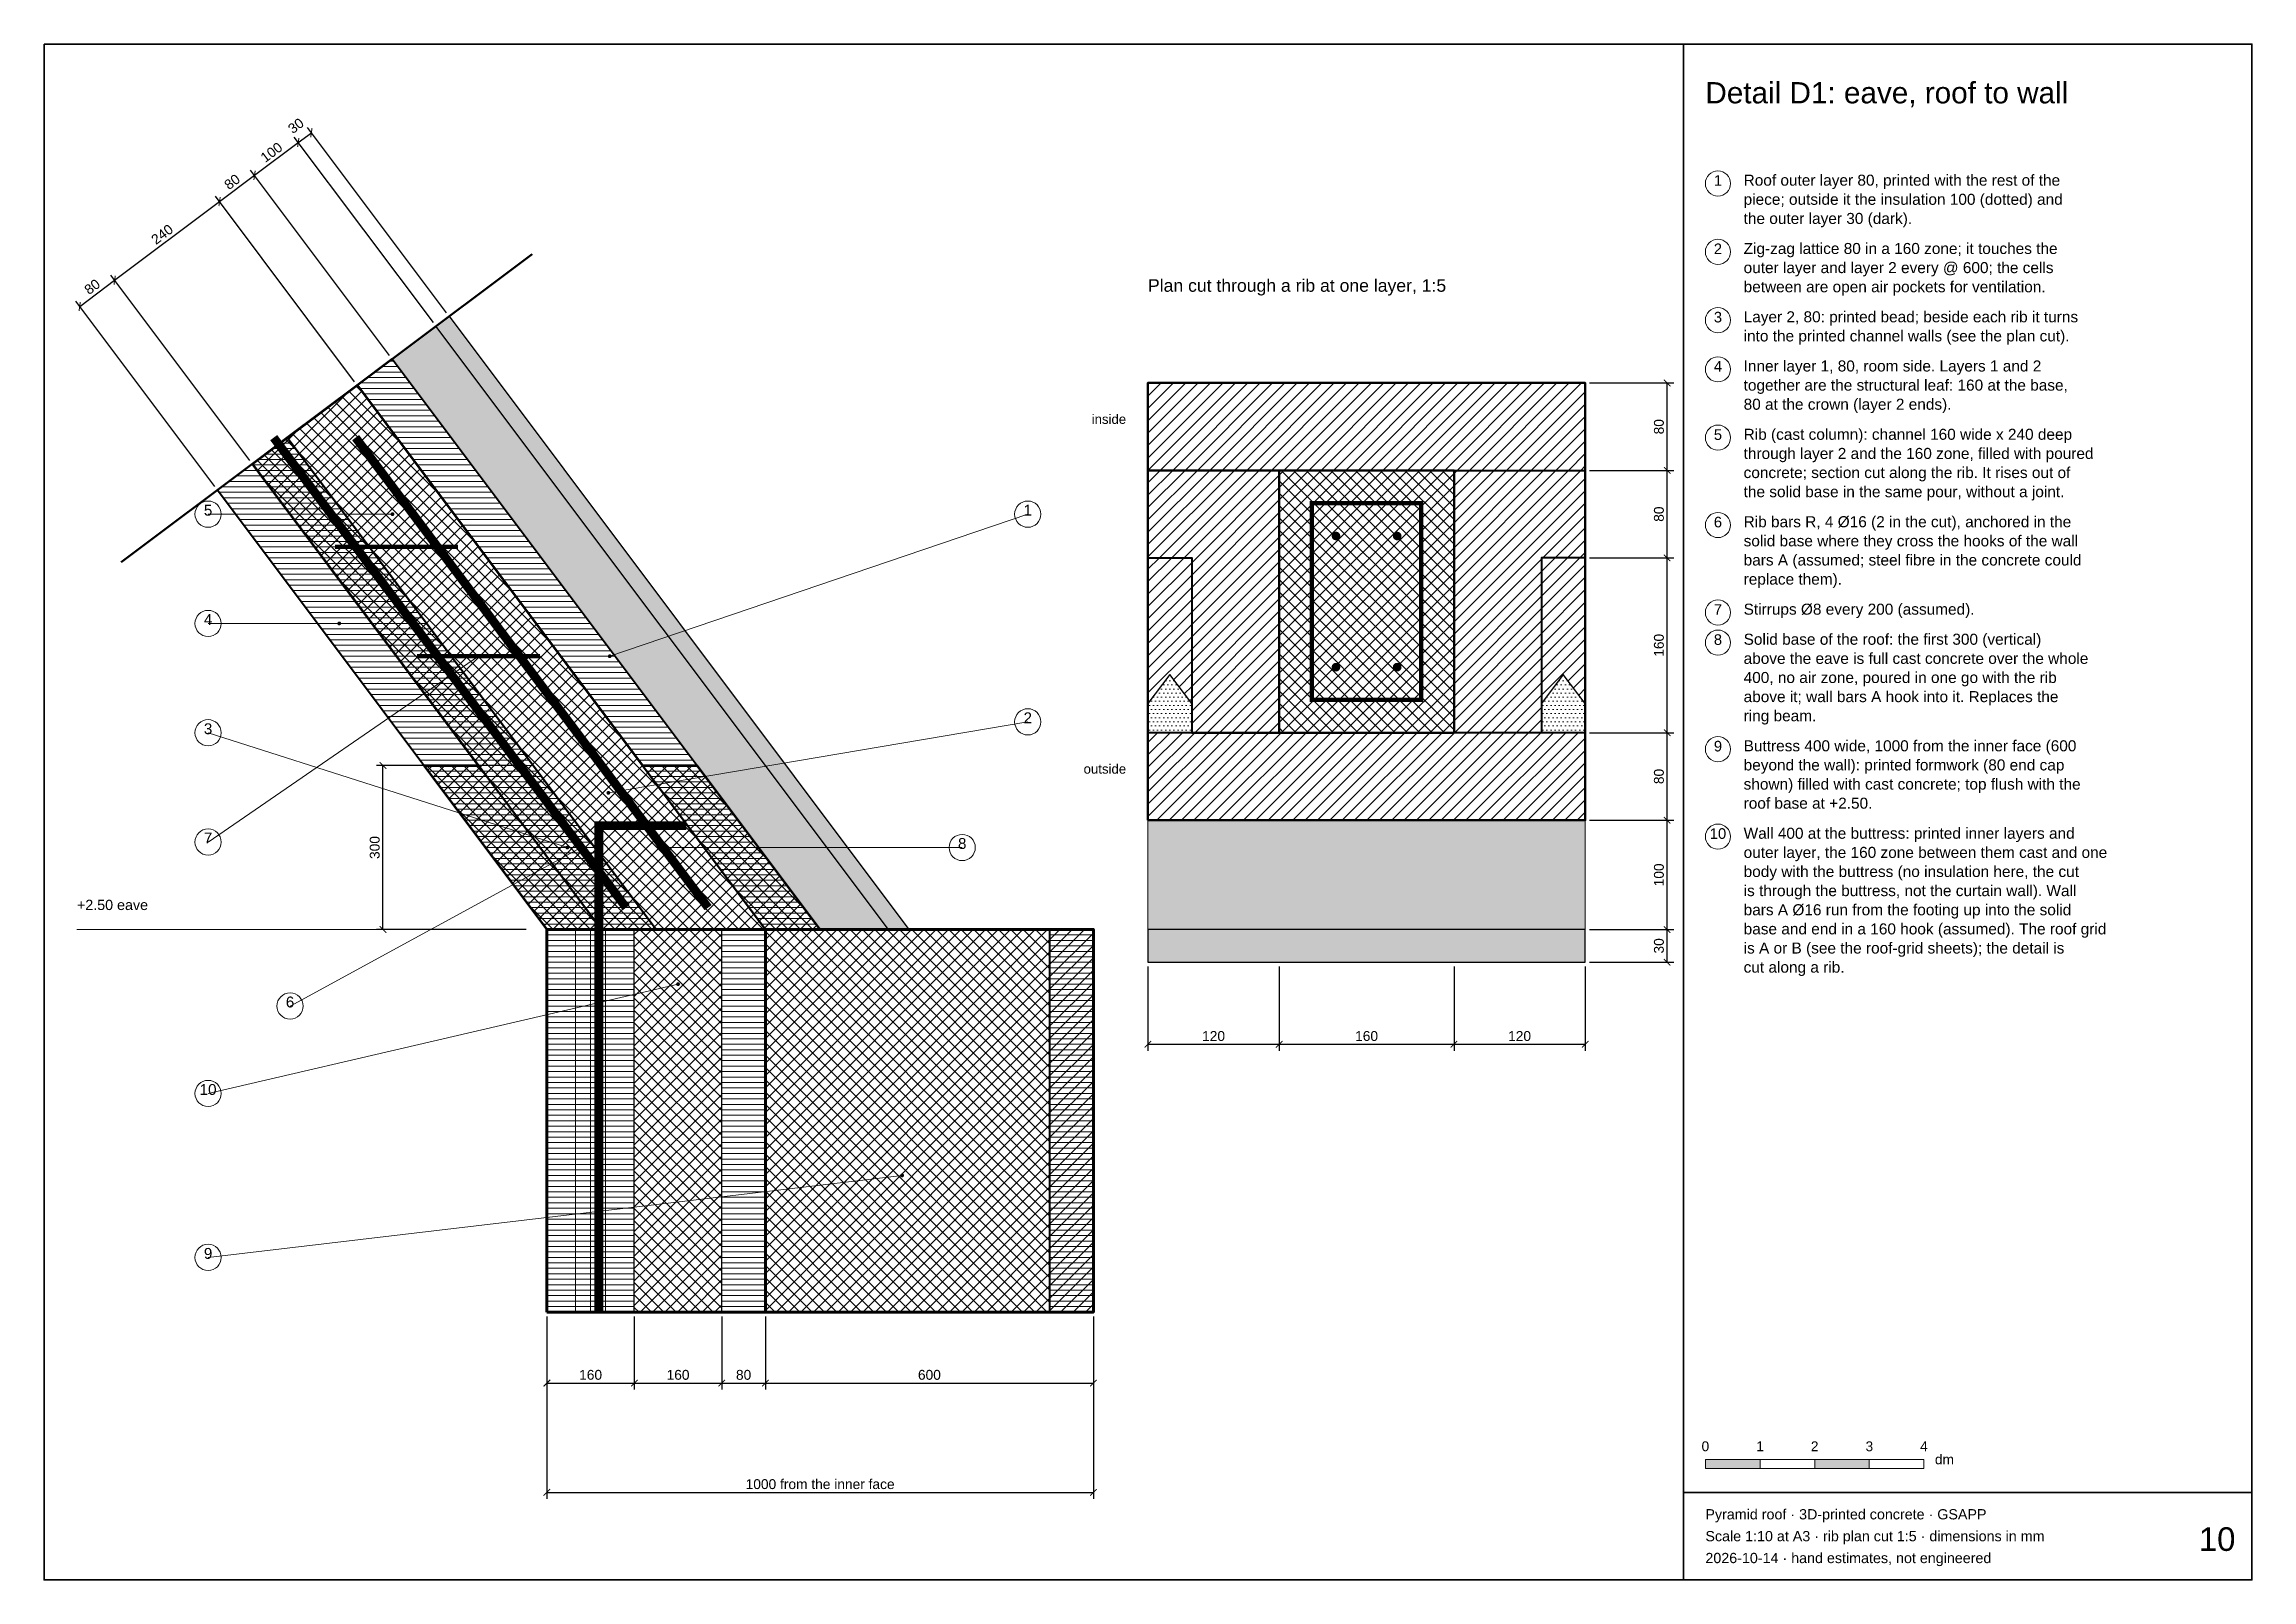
# Paper-space layout 'A3 sheet' of a CAD drawing. Header units: millimetres. Extents: x 8 to 412, y 8 to 289.
# The model-space entities are those that its viewports show. They can reach past a viewport. Long polylines and large blocks are cut down to what shows.
import ezdxf
from ezdxf.enums import TextEntityAlignment as Align

# ---------------------------------------------------------------- set-up
doc = ezdxf.new("R2010")
doc.units = ezdxf.units.MM
doc.linetypes.add('DASHDOT', pattern=[3.556, 2.54, -0.508, 0, -0.508])
doc.linetypes.add('DASHED', pattern=[1.524, 1.27, -0.254])
for name, color, linetype, lineweight in [('ANNOTATION', 4, 'CONTINUOUS', 18), ('CLADDING', 7, 'Continuous', 9), ('DIMS', 3, 'CONTINUOUS', 18), ('HATCH-CAST', 7, 'CONTINUOUS', 9), ('HATCH-INSULATION', 7, 'Continuous', 9), ('HATCH-PRINTED', 7, 'CONTINUOUS', 9), ('HIDDEN-AXIS', 8, 'DASHED', 18), ('LINES', 7, 'CONTINUOUS', 25), ('OUTLINE-CUT', 7, 'CONTINUOUS', 50), ('OUTLINE-FINE', 7, 'CONTINUOUS', 25), ('PRINT-LAYERS', 7, 'CONTINUOUS', 9), ('PRINTED-BEAD', 7, 'CONTINUOUS', 25), ('REBAR', 1, 'CONTINUOUS', 0), ('REBAR-POCKET', 8, 'DASHED', 13), ('TEXT', 7, 'CONTINUOUS', 18), ('TITLEBLOCK', 7, 'CONTINUOUS', 18)]:
    doc.layers.add(name, color=color, linetype=linetype, lineweight=lineweight)
doc.styles.get("Standard").update_dxf_attribs({"font": 'arial.ttf'})
doc.dimstyles.new('PYR-1-10', dxfattribs={"dimscale": 10, "dimtxt": 1.8, "dimasz": 1.2, "dimexe": 1.2, "dimexo": 0.8, "dimgap": 0.6, "dimtad": 1, "dimdec": 0, "dimtxsty": 'Standard', "dimblk": 'ARCHTICK', "dimcen": 2.5, "dimclrd": 3, "dimclre": 3, "dimclrt": 7, "dimazin": 3, "dimtfac": 1, "dimtmove": 0, "dimatfit": 3})

# ---------------------------------------------------------------- blocks, each defined once
blk = doc.blocks.new('_ARCHTICK')
at = {"color": 0, "linetype": 'BYBLOCK', "const_width": 0.15}
blk.add_lwpolyline([(-0.5, -0.5), (0.5, 0.5)], dxfattribs=at)

msp = doc.modelspace()

# ---------------------------------------------------------------- hatches: boundary and pattern name
at = {"layer": 'ANNOTATION', "ltscale": 10}
h = msp.add_hatch(color=7, dxfattribs=at)
h.dxf.hatch_style = 1
edge = h.paths.add_edge_path()
edge.add_arc((-282.5, 3260), 3.5, 0, 360)
h = msp.add_hatch(color=7, dxfattribs=at)
h.dxf.hatch_style = 1
edge = h.paths.add_edge_path()
edge.add_arc((-380, 3060), 3.5, 0, 360)
h = msp.add_hatch(color=7, dxfattribs=at)
h.dxf.hatch_style = 1
edge = h.paths.add_edge_path()
edge.add_arc((-125, 3000), 3.5, 0, 360)
h = msp.add_hatch(color=7, dxfattribs=at)
h.dxf.hatch_style = 1
edge = h.paths.add_edge_path()
edge.add_arc((115, 3000), 3.5, 0, 360)
h = msp.add_hatch(color=7, dxfattribs=at)
h.dxf.hatch_style = 1
edge = h.paths.add_edge_path()
edge.add_arc((112.5, 2750), 3.5, 0, 360)
h = msp.add_hatch(color=7, dxfattribs=at)
h.dxf.hatch_style = 1
edge = h.paths.add_edge_path()
edge.add_arc((37.5, 2650), 3.5, 0, 360)
h = msp.add_hatch(color=7, dxfattribs=at)
h.dxf.hatch_style = 1
edge = h.paths.add_edge_path()
edge.add_arc((62.5, 2650), 3.5, 0, 360)
h = msp.add_hatch(color=7, dxfattribs=at)
h.dxf.hatch_style = 1
edge = h.paths.add_edge_path()
edge.add_arc((220, 2650), 3.5, 0, 360)
h = msp.add_hatch(color=7, dxfattribs=at)
h.dxf.hatch_style = 1
edge = h.paths.add_edge_path()
edge.add_arc((240, 2400), 3.5, 0, 360)
h = msp.add_hatch(color=7, dxfattribs=at)
h.dxf.hatch_style = 1
edge = h.paths.add_edge_path()
edge.add_arc((650, 2050), 3.5, 0, 360)
at = {"layer": 'CLADDING', "ltscale": 10}
h = msp.add_hatch(color=7, dxfattribs=at)
h.dxf.hatch_style = 1
h.paths.add_polyline_path([(-203, 3604), (-179, 3622), (662.5, 2500), (625, 2500)])
h = msp.add_hatch(color=7, dxfattribs=at)
h.dxf.hatch_style = 1
h.paths.add_polyline_path([(1100, 2500), (1900, 2500), (1900, 2440), (1100, 2440)])
at = {"layer": 'HATCH-CAST', "ltscale": 10}
h = msp.add_hatch(dxfattribs=at)
h.set_pattern_fill('ANSI37', scale=5.03937)
h.paths.add_polyline_path([(-347, 3496), (175, 2800), (-125, 2800), (-539, 3352)])
h = msp.add_hatch(dxfattribs=at)
h.set_pattern_fill('ANSI37', scale=5.03937)
h.paths.add_polyline_path([(1340, 2860), (1660, 2860), (1660, 3340), (1340, 3340)])
h = msp.add_hatch(dxfattribs=at)
h.set_pattern_fill('ANSI37', scale=5.03937)
h.paths.add_polyline_path([(500, 2500), (0, 2500), (-225, 2800), (-125, 2800), (175, 2800), (275, 2800)])
h = msp.add_hatch(dxfattribs=at)
h.set_pattern_fill('ANSI37', scale=5.0394)
h.paths.add_polyline_path([(160, 2500), (200, 2500), (320, 2500), (320, 1800), (160, 1800)])
h = msp.add_hatch(dxfattribs=at)
h.set_pattern_fill('ANSI37', scale=5.0394)
h.paths.add_polyline_path([(500, 2500), (625, 2500), (920, 2500), (920, 1800), (400, 1800), (400, 2500)])
at = {"layer": 'HATCH-INSULATION', "ltscale": 10}
h = msp.add_hatch(dxfattribs=at)
h.set_pattern_fill('DOTS', scale=4.72441)
h.paths.add_polyline_path([(-283, 3544), (-203, 3604), (625, 2500), (500, 2500)])
h = msp.add_hatch(dxfattribs=at)
h.set_pattern_fill('DOTS', scale=4.72441)
h.paths.add_polyline_path([(1100, 2860), (1100, 2913.3), (1140, 2966.7), (1180, 2913.3), (1180, 2860)])
h = msp.add_hatch(dxfattribs=at)
h.set_pattern_fill('DOTS', scale=4.72441)
h.paths.add_polyline_path([(1900, 2860), (1820, 2860), (1820, 2913.3), (1860, 2966.7), (1900, 2913.3)])
h = msp.add_hatch(dxfattribs=at)
h.set_pattern_fill('DOTS', scale=4.72441)
h.paths.add_polyline_path([(1100, 2700), (1900, 2700), (1900, 2500), (1100, 2500)])
at = {"layer": 'HATCH-PRINTED', "ltscale": 10}
h = msp.add_hatch(dxfattribs=at)
h.set_pattern_fill('ANSI31', scale=5.03937)
h.paths.add_polyline_path([(1900, 3340), (1660, 3340), (1340, 3340), (1100, 3340), (1100, 3500), (1900, 3500)])
h = msp.add_hatch(dxfattribs=at)
h.set_pattern_fill('ANSI31', scale=5.03937)
h.paths.add_polyline_path([(1340, 2860), (1180, 2860), (1180, 3180), (1100, 3180), (1100, 3340), (1340, 3340)])
h = msp.add_hatch(dxfattribs=at)
h.set_pattern_fill('ANSI31', scale=5.03937)
h.paths.add_polyline_path([(1820, 2860), (1660, 2860), (1660, 3340), (1900, 3340), (1900, 3180), (1820, 3180)])
h = msp.add_hatch(dxfattribs=at)
h.set_pattern_fill('ANSI31', scale=5.03937)
h.paths.add_polyline_path([(1100, 3180), (1180, 3180), (1180, 2913.3), (1140, 2966.7), (1100, 2913.3)])
h = msp.add_hatch(dxfattribs=at)
h.set_pattern_fill('ANSI31', scale=5.03937)
h.paths.add_polyline_path([(1820, 2913.3), (1820, 3180), (1900, 3180), (1900, 2913.3), (1860, 2966.7)])
h = msp.add_hatch(dxfattribs=at)
h.set_pattern_fill('ANSI31', scale=5.03937)
h.paths.add_polyline_path([(1820, 2860), (1900, 2860), (1900, 2700), (1100, 2700), (1100, 2860), (1180, 2860), (1340, 2860), (1660, 2860)])
h = msp.add_hatch(dxfattribs=at)
h.set_pattern_fill('ANSI31', scale=5.0394)
h.paths.add_polyline_path([(920, 2500), (1000, 2500), (1000, 1800), (920, 1800)])
at = {"layer": 'REBAR', "ltscale": 10}
h = msp.add_hatch(color=7, dxfattribs=at)
h.dxf.hatch_style = 1
edge = h.paths.add_edge_path()
edge.add_arc((1444, 3220), 8, 0, 360)
h = msp.add_hatch(color=7, dxfattribs=at)
h.dxf.hatch_style = 1
edge = h.paths.add_edge_path()
edge.add_arc((1556, 3220), 8, 0, 360)
h = msp.add_hatch(color=7, dxfattribs=at)
h.dxf.hatch_style = 1
edge = h.paths.add_edge_path()
edge.add_arc((1444, 2980), 8, 0, 360)
h = msp.add_hatch(color=7, dxfattribs=at)
h.dxf.hatch_style = 1
edge = h.paths.add_edge_path()
edge.add_arc((1556, 2980), 8, 0, 360)

# ---------------------------------------------------------------- linework, layer by layer
at = {"layer": 'ANNOTATION', "lineweight": 20, "ltscale": 10}
for points in [[(-620, 3260), (-282.5, 3260)], [(880, 3260), (115, 3000)], [(-620, 3060), (-380, 3060)], [(-620, 2660), (-125, 3000)], [(880, 2880), (112.5, 2750)], [(-620, 2860), (37.5, 2650)], [(-470, 2360), (62.5, 2650)], [(760, 2650), (220, 2650)], [(-620, 2200), (240, 2400)], [(-620, 1900), (650, 2050)]]:
    msp.add_lwpolyline(points, dxfattribs=at)
at = {"layer": 'ANNOTATION', "lineweight": 18, "ltscale": 10}
for centre in [(-620, 3260), (880, 3260), (-620, 3060), (-620, 2860), (880, 2880), (-620, 2660), (760, 2650), (-470, 2360), (-620, 2200), (-620, 1900)]:
    msp.add_circle(centre, 24, dxfattribs=at)
at = {"layer": 'HIDDEN-AXIS', "linetype": 'DASHDOT', "lineweight": 50, "ltscale": 10}
msp.add_lwpolyline([(-779, 3172), (-27, 3736)], dxfattribs=at)
at = {"layer": 'HIDDEN-AXIS', "linetype": 'DASHED', "lineweight": 20, "ltscale": 10}
msp.add_lwpolyline([(-860, 2500), (-100, 2500)], dxfattribs=at)
at = {"layer": 'LINES', "lineweight": 53, "ltscale": 10}
for points in [[(-125, 2800), (-539, 3352), (-347, 3496), (175, 2800)], [(-225, 2800), (-125, 2800)], [(-225, 2800), (0, 2500), (500, 2500), (275, 2800)], [(175, 2800), (275, 2800)]]:
    msp.add_lwpolyline(points, dxfattribs=at)
at = {"layer": 'LINES', "lineweight": 20, "ltscale": 10}
msp.add_lwpolyline([(80, 1800), (80, 2500)], dxfattribs=at)
at = {"layer": 'LINES', "lineweight": 30, "ltscale": 10}
for points in [[(160, 1800), (160, 2500)], [(320, 1800), (320, 2500)]]:
    msp.add_lwpolyline(points, dxfattribs=at)
at = {"layer": 'OUTLINE-CUT', "lineweight": 40, "ltscale": 10}
for points in [[(400, 2500), (-347, 3496), (-283, 3544), (500, 2500)], [(200, 2500), (-475, 3400), (-347, 3496), (400, 2500)], [(1100, 3340), (1900, 3340), (1900, 3500), (1100, 3500)], [(100, 2500), (-539, 3352), (-475, 3400), (200, 2500)], [(0, 2500), (-603, 3304), (-539, 3352), (100, 2500)], [(1100, 3180), (1180, 3180), (1180, 2860), (1340, 2860), (1340, 3340), (1100, 3340)], [(1900, 3180), (1820, 3180), (1820, 2860), (1660, 2860), (1660, 3340), (1900, 3340)], [(1100, 2700), (1900, 2700), (1900, 2860), (1100, 2860)], [(920, 1800), (1000, 1800), (1000, 2500), (920, 2500)]]:
    msp.add_lwpolyline(points, close=True, dxfattribs=at)
at = {"layer": 'OUTLINE-CUT', "lineweight": 50, "ltscale": 10}
for points in [[(1100, 2700), (1900, 2700), (1900, 3500), (1100, 3500)], [(1340, 2860), (1660, 2860), (1660, 3340), (1340, 3340)]]:
    msp.add_lwpolyline(points, close=True, dxfattribs=at)
at = {"layer": 'OUTLINE-CUT', "lineweight": 70, "ltscale": 10}
for points in [[(0, 1800), (400, 1800), (400, 2500), (0, 2500)], [(400, 1800), (1000, 1800), (1000, 2500), (400, 2500)]]:
    msp.add_lwpolyline(points, close=True, dxfattribs=at)
at = {"layer": 'OUTLINE-FINE', "lineweight": 9, "ltscale": 10}
for points in [[(500, 2500), (-283, 3544), (-203, 3604), (625, 2500)], [(1100, 2500), (1900, 2500), (1900, 2700), (1100, 2700)]]:
    msp.add_lwpolyline(points, close=True, dxfattribs=at)
at = {"layer": 'OUTLINE-FINE', "lineweight": 30, "ltscale": 10}
for points in [[(625, 2500), (-203, 3604), (-179, 3622), (662.5, 2500)], [(1100, 2440), (1900, 2440), (1900, 2500), (1100, 2500)]]:
    msp.add_lwpolyline(points, close=True, dxfattribs=at)
at = {"layer": 'PRINT-LAYERS', "lineweight": 13, "ltscale": 10}
for points in [[(-315, 3520), (-265, 3520)], [(-301.7, 3530), (-272.5, 3530)], [(-288.3, 3540), (-280, 3540)], [(-342.5, 3490), (-242.5, 3490)], [(-341.7, 3500), (-250, 3500)], [(-335, 3480), (-235, 3480)], [(-328.3, 3510), (-257.5, 3510)], [(-327.5, 3470), (-227.5, 3470)], [(-320, 3460), (-220, 3460)], [(-312.5, 3450), (-212.5, 3450)], [(-305, 3440), (-205, 3440)], [(-297.5, 3430), (-197.5, 3430)], [(-290, 3420), (-190, 3420)], [(-282.5, 3410), (-182.5, 3410)], [(-275, 3400), (-175, 3400)], [(-528.3, 3360), (-445, 3360)], [(-515, 3370), (-452.5, 3370)], [(-501.7, 3380), (-460, 3380)], [(-488.3, 3390), (-467.5, 3390)], [(-267.5, 3390), (-167.5, 3390)], [(-260, 3380), (-160, 3380)], [(-252.5, 3370), (-152.5, 3370)], [(-245, 3360), (-145, 3360)], [(-581.7, 3320), (-515, 3320)], [(-568.3, 3330), (-522.5, 3330)], [(-555, 3340), (-530, 3340)], [(-541.7, 3350), (-537.5, 3350)], [(-537.5, 3350), (-437.5, 3350)], [(-530, 3340), (-430, 3340)], [(-522.5, 3330), (-422.5, 3330)], [(-515, 3320), (-415, 3320)], [(-237.5, 3350), (-137.5, 3350)], [(-230, 3340), (-130, 3340)], [(-222.5, 3330), (-122.5, 3330)], [(-215, 3320), (-115, 3320)], [(-600, 3300), (-500, 3300)], [(-595, 3310), (-507.5, 3310)], [(-592.5, 3290), (-492.5, 3290)], [(-585, 3280), (-485, 3280)], [(-507.5, 3310), (-407.5, 3310)], [(-500, 3300), (-400, 3300)], [(-492.5, 3290), (-392.5, 3290)], [(-485, 3280), (-385, 3280)], [(-207.5, 3310), (-107.5, 3310)], [(-200, 3300), (-100, 3300)], [(-192.5, 3290), (-92.5, 3290)], [(-185, 3280), (-85, 3280)], [(-577.5, 3270), (-477.5, 3270)], [(-570, 3260), (-470, 3260)], [(-562.5, 3250), (-462.5, 3250)], [(-555, 3240), (-455, 3240)], [(-477.5, 3270), (-377.5, 3270)], [(-470, 3260), (-370, 3260)], [(-462.5, 3250), (-362.5, 3250)], [(-455, 3240), (-355, 3240)], [(-177.5, 3270), (-77.5, 3270)], [(-170, 3260), (-70, 3260)], [(-162.5, 3250), (-62.5, 3250)], [(-155, 3240), (-55, 3240)], [(-547.5, 3230), (-447.5, 3230)], [(-540, 3220), (-440, 3220)], [(-532.5, 3210), (-432.5, 3210)], [(-525, 3200), (-425, 3200)], [(-447.5, 3230), (-347.5, 3230)], [(-440, 3220), (-340, 3220)], [(-432.5, 3210), (-332.5, 3210)], [(-425, 3200), (-325, 3200)], [(-147.5, 3230), (-47.5, 3230)], [(-140, 3220), (-40, 3220)], [(-132.5, 3210), (-32.5, 3210)], [(-125, 3200), (-25, 3200)], [(-517.5, 3190), (-417.5, 3190)], [(-510, 3180), (-410, 3180)], [(-502.5, 3170), (-402.5, 3170)], [(-495, 3160), (-395, 3160)], [(-417.5, 3190), (-317.5, 3190)], [(-410, 3180), (-310, 3180)], [(-402.5, 3170), (-302.5, 3170)], [(-395, 3160), (-295, 3160)], [(-117.5, 3190), (-17.5, 3190)], [(-110, 3180), (-10, 3180)], [(-102.5, 3170), (-2.5, 3170)], [(-95, 3160), (5, 3160)], [(-487.5, 3150), (-387.5, 3150)], [(-480, 3140), (-380, 3140)], [(-472.5, 3130), (-372.5, 3130)], [(-465, 3120), (-365, 3120)], [(-387.5, 3150), (-287.5, 3150)], [(-380, 3140), (-280, 3140)], [(-372.5, 3130), (-272.5, 3130)], [(-365, 3120), (-265, 3120)], [(-87.5, 3150), (12.5, 3150)], [(-80, 3140), (20, 3140)], [(-72.5, 3130), (27.5, 3130)], [(-65, 3120), (35, 3120)], [(-457.5, 3110), (-357.5, 3110)], [(-450, 3100), (-350, 3100)], [(-442.5, 3090), (-342.5, 3090)], [(-435, 3080), (-335, 3080)], [(-357.5, 3110), (-257.5, 3110)], [(-350, 3100), (-250, 3100)], [(-342.5, 3090), (-242.5, 3090)], [(-335, 3080), (-235, 3080)], [(-57.5, 3110), (42.5, 3110)], [(-50, 3100), (50, 3100)], [(-42.5, 3090), (57.5, 3090)], [(-35, 3080), (65, 3080)], [(-427.5, 3070), (-327.5, 3070)], [(-420, 3060), (-320, 3060)], [(-412.5, 3050), (-312.5, 3050)], [(-405, 3040), (-305, 3040)], [(-397.5, 3030), (-297.5, 3030)], [(-327.5, 3070), (-227.5, 3070)], [(-320, 3060), (-220, 3060)], [(-312.5, 3050), (-212.5, 3050)], [(-305, 3040), (-205, 3040)], [(-297.5, 3030), (-197.5, 3030)], [(-27.5, 3070), (72.5, 3070)], [(-20, 3060), (80, 3060)], [(-12.5, 3050), (87.5, 3050)], [(-5, 3040), (95, 3040)], [(2.5, 3030), (102.5, 3030)], [(-390, 3020), (-290, 3020)], [(-382.5, 3010), (-282.5, 3010)], [(-375, 3000), (-275, 3000)], [(-367.5, 2990), (-267.5, 2990)], [(-290, 3020), (-190, 3020)], [(-282.5, 3010), (-182.5, 3010)], [(-275, 3000), (-175, 3000)], [(-267.5, 2990), (-167.5, 2990)], [(10, 3020), (110, 3020)], [(17.5, 3010), (117.5, 3010)], [(25, 3000), (125, 3000)], [(32.5, 2990), (132.5, 2990)], [(-360, 2980), (-260, 2980)], [(-352.5, 2970), (-252.5, 2970)], [(-345, 2960), (-245, 2960)], [(-337.5, 2950), (-237.5, 2950)], [(-260, 2980), (-160, 2980)], [(-252.5, 2970), (-152.5, 2970)], [(-245, 2960), (-145, 2960)], [(-237.5, 2950), (-137.5, 2950)], [(40, 2980), (140, 2980)], [(47.5, 2970), (147.5, 2970)], [(55, 2960), (155, 2960)], [(62.5, 2950), (162.5, 2950)], [(-330, 2940), (-230, 2940)], [(-322.5, 2930), (-222.5, 2930)], [(-315, 2920), (-215, 2920)], [(-307.5, 2910), (-207.5, 2910)], [(-230, 2940), (-130, 2940)], [(-222.5, 2930), (-122.5, 2930)], [(-215, 2920), (-115, 2920)], [(-207.5, 2910), (-107.5, 2910)], [(70, 2940), (170, 2940)], [(77.5, 2930), (177.5, 2930)], [(85, 2920), (185, 2920)], [(92.5, 2910), (192.5, 2910)], [(-300, 2900), (-200, 2900)], [(-292.5, 2890), (-192.5, 2890)], [(-285, 2880), (-185, 2880)], [(-277.5, 2870), (-177.5, 2870)], [(-200, 2900), (-100, 2900)], [(-192.5, 2890), (-92.5, 2890)], [(-185, 2880), (-85, 2880)], [(-177.5, 2870), (-77.5, 2870)], [(100, 2900), (200, 2900)], [(107.5, 2890), (207.5, 2890)], [(115, 2880), (215, 2880)], [(122.5, 2870), (222.5, 2870)], [(-270, 2860), (-170, 2860)], [(-262.5, 2850), (-162.5, 2850)], [(-255, 2840), (-155, 2840)], [(-247.5, 2830), (-147.5, 2830)], [(-170, 2860), (-70, 2860)], [(-162.5, 2850), (-62.5, 2850)], [(-155, 2840), (-55, 2840)], [(-147.5, 2830), (-47.5, 2830)], [(130, 2860), (230, 2860)], [(137.5, 2850), (237.5, 2850)], [(145, 2840), (245, 2840)], [(152.5, 2830), (252.5, 2830)], [(-240, 2820), (-140, 2820)], [(-232.5, 2810), (-132.5, 2810)], [(-225, 2800), (-125, 2800)], [(-217.5, 2790), (-117.5, 2790)], [(-140, 2820), (-40, 2820)], [(-132.5, 2810), (-32.5, 2810)], [(-125, 2800), (-25, 2800)], [(-117.5, 2790), (-17.5, 2790)], [(160, 2820), (260, 2820)], [(167.5, 2810), (267.5, 2810)], [(175, 2800), (275, 2800)], [(182.5, 2790), (282.5, 2790)], [(-210, 2780), (-110, 2780)], [(-202.5, 2770), (-102.5, 2770)], [(-195, 2760), (-95, 2760)], [(-187.5, 2750), (-87.5, 2750)], [(-110, 2780), (-10, 2780)], [(-102.5, 2770), (-2.5, 2770)], [(-95, 2760), (5, 2760)], [(-87.5, 2750), (12.5, 2750)], [(190, 2780), (290, 2780)], [(197.5, 2770), (297.5, 2770)], [(205, 2760), (305, 2760)], [(212.5, 2750), (312.5, 2750)], [(-180, 2740), (-80, 2740)], [(-172.5, 2730), (-72.5, 2730)], [(-165, 2720), (-65, 2720)], [(-157.5, 2710), (-57.5, 2710)], [(-80, 2740), (20, 2740)], [(-72.5, 2730), (27.5, 2730)], [(-65, 2720), (35, 2720)], [(-57.5, 2710), (42.5, 2710)], [(220, 2740), (320, 2740)], [(227.5, 2730), (327.5, 2730)], [(235, 2720), (335, 2720)], [(242.5, 2710), (342.5, 2710)], [(-150, 2700), (-50, 2700)], [(-142.5, 2690), (-42.5, 2690)], [(-135, 2680), (-35, 2680)], [(-127.5, 2670), (-27.5, 2670)], [(-50, 2700), (50, 2700)], [(-42.5, 2690), (57.5, 2690)], [(-35, 2680), (65, 2680)], [(-27.5, 2670), (72.5, 2670)], [(250, 2700), (350, 2700)], [(257.5, 2690), (357.5, 2690)], [(265, 2680), (365, 2680)], [(272.5, 2670), (372.5, 2670)], [(-120, 2660), (-20, 2660)], [(-112.5, 2650), (-12.5, 2650)], [(-105, 2640), (-5, 2640)], [(-97.5, 2630), (2.5, 2630)], [(-20, 2660), (80, 2660)], [(-12.5, 2650), (87.5, 2650)], [(-5, 2640), (95, 2640)], [(2.5, 2630), (102.5, 2630)], [(280, 2660), (380, 2660)], [(287.5, 2650), (387.5, 2650)], [(295, 2640), (395, 2640)], [(302.5, 2630), (402.5, 2630)], [(-90, 2620), (10, 2620)], [(-82.5, 2610), (17.5, 2610)], [(-75, 2600), (25, 2600)], [(-67.5, 2590), (32.5, 2590)], [(10, 2620), (110, 2620)], [(17.5, 2610), (117.5, 2610)], [(25, 2600), (125, 2600)], [(32.5, 2590), (132.5, 2590)], [(310, 2620), (410, 2620)], [(317.5, 2610), (417.5, 2610)], [(325, 2600), (425, 2600)], [(332.5, 2590), (432.5, 2590)], [(-60, 2580), (40, 2580)], [(-52.5, 2570), (47.5, 2570)], [(-45, 2560), (55, 2560)], [(-37.5, 2550), (62.5, 2550)], [(40, 2580), (140, 2580)], [(47.5, 2570), (147.5, 2570)], [(55, 2560), (155, 2560)], [(62.5, 2550), (162.5, 2550)], [(340, 2580), (440, 2580)], [(347.5, 2570), (447.5, 2570)], [(355, 2560), (455, 2560)], [(362.5, 2550), (462.5, 2550)], [(-30, 2540), (70, 2540)], [(-22.5, 2530), (77.5, 2530)], [(-15, 2520), (85, 2520)], [(-7.5, 2510), (92.5, 2510)], [(70, 2540), (170, 2540)], [(77.5, 2530), (177.5, 2530)], [(85, 2520), (185, 2520)], [(92.5, 2510), (192.5, 2510)], [(370, 2540), (470, 2540)], [(377.5, 2530), (477.5, 2530)], [(385, 2520), (485, 2520)], [(392.5, 2510), (492.5, 2510)], [(0, 2490), (160, 2490)], [(0, 2480), (160, 2480)], [(0, 2470), (160, 2470)], [(320, 2490), (400, 2490)], [(320, 2480), (400, 2480)], [(320, 2470), (400, 2470)], [(920, 2490), (1000, 2490)], [(920, 2480), (1000, 2480)], [(920, 2470), (1000, 2470)], [(0, 2460), (160, 2460)], [(0, 2450), (160, 2450)], [(0, 2440), (160, 2440)], [(0, 2430), (160, 2430)], [(320, 2460), (400, 2460)], [(320, 2450), (400, 2450)], [(320, 2440), (400, 2440)], [(320, 2430), (400, 2430)], [(920, 2460), (1000, 2460)], [(920, 2450), (1000, 2450)], [(920, 2440), (1000, 2440)], [(920, 2430), (1000, 2430)], [(0, 2420), (160, 2420)], [(0, 2410), (160, 2410)], [(0, 2400), (160, 2400)], [(0, 2390), (160, 2390)], [(320, 2420), (400, 2420)], [(320, 2410), (400, 2410)], [(320, 2400), (400, 2400)], [(320, 2390), (400, 2390)], [(920, 2420), (1000, 2420)], [(920, 2410), (1000, 2410)], [(920, 2400), (1000, 2400)], [(920, 2390), (1000, 2390)], [(0, 2380), (160, 2380)], [(0, 2370), (160, 2370)], [(0, 2360), (160, 2360)], [(0, 2350), (160, 2350)], [(320, 2380), (400, 2380)], [(320, 2370), (400, 2370)], [(320, 2360), (400, 2360)], [(320, 2350), (400, 2350)], [(920, 2380), (1000, 2380)], [(920, 2370), (1000, 2370)], [(920, 2360), (1000, 2360)], [(920, 2350), (1000, 2350)], [(0, 2340), (160, 2340)], [(0, 2330), (160, 2330)], [(0, 2320), (160, 2320)], [(0, 2310), (160, 2310)], [(320, 2340), (400, 2340)], [(320, 2330), (400, 2330)], [(320, 2320), (400, 2320)], [(320, 2310), (400, 2310)], [(920, 2340), (1000, 2340)], [(920, 2330), (1000, 2330)], [(920, 2320), (1000, 2320)], [(920, 2310), (1000, 2310)], [(0, 2300), (160, 2300)], [(0, 2290), (160, 2290)], [(0, 2280), (160, 2280)], [(0, 2270), (160, 2270)], [(320, 2300), (400, 2300)], [(320, 2290), (400, 2290)], [(320, 2280), (400, 2280)], [(320, 2270), (400, 2270)], [(920, 2300), (1000, 2300)], [(920, 2290), (1000, 2290)], [(920, 2280), (1000, 2280)], [(920, 2270), (1000, 2270)], [(0, 2260), (160, 2260)], [(0, 2250), (160, 2250)], [(0, 2240), (160, 2240)], [(0, 2230), (160, 2230)], [(320, 2260), (400, 2260)], [(320, 2250), (400, 2250)], [(320, 2240), (400, 2240)], [(320, 2230), (400, 2230)], [(920, 2260), (1000, 2260)], [(920, 2250), (1000, 2250)], [(920, 2240), (1000, 2240)], [(920, 2230), (1000, 2230)], [(0, 2220), (160, 2220)], [(0, 2210), (160, 2210)], [(0, 2200), (160, 2200)], [(0, 2190), (160, 2190)], [(320, 2220), (400, 2220)], [(320, 2210), (400, 2210)], [(320, 2200), (400, 2200)], [(320, 2190), (400, 2190)], [(920, 2220), (1000, 2220)], [(920, 2210), (1000, 2210)], [(920, 2200), (1000, 2200)], [(920, 2190), (1000, 2190)], [(0, 2180), (160, 2180)], [(0, 2170), (160, 2170)], [(0, 2160), (160, 2160)], [(0, 2150), (160, 2150)], [(320, 2180), (400, 2180)], [(320, 2170), (400, 2170)], [(320, 2160), (400, 2160)], [(320, 2150), (400, 2150)], [(920, 2180), (1000, 2180)], [(920, 2170), (1000, 2170)], [(920, 2160), (1000, 2160)], [(920, 2150), (1000, 2150)], [(0, 2140), (160, 2140)], [(0, 2130), (160, 2130)], [(0, 2120), (160, 2120)], [(0, 2110), (160, 2110)], [(320, 2140), (400, 2140)], [(320, 2130), (400, 2130)], [(320, 2120), (400, 2120)], [(320, 2110), (400, 2110)], [(920, 2140), (1000, 2140)], [(920, 2130), (1000, 2130)], [(920, 2120), (1000, 2120)], [(920, 2110), (1000, 2110)], [(0, 2100), (160, 2100)], [(0, 2090), (160, 2090)], [(0, 2080), (160, 2080)], [(0, 2070), (160, 2070)], [(320, 2100), (400, 2100)], [(320, 2090), (400, 2090)], [(320, 2080), (400, 2080)], [(320, 2070), (400, 2070)], [(920, 2100), (1000, 2100)], [(920, 2090), (1000, 2090)], [(920, 2080), (1000, 2080)], [(920, 2070), (1000, 2070)], [(0, 2060), (160, 2060)], [(0, 2050), (160, 2050)], [(0, 2040), (160, 2040)], [(0, 2030), (160, 2030)], [(0, 2020), (160, 2020)], [(320, 2060), (400, 2060)], [(320, 2050), (400, 2050)], [(320, 2040), (400, 2040)], [(320, 2030), (400, 2030)], [(320, 2020), (400, 2020)], [(920, 2060), (1000, 2060)], [(920, 2050), (1000, 2050)], [(920, 2040), (1000, 2040)], [(920, 2030), (1000, 2030)], [(920, 2020), (1000, 2020)], [(0, 2010), (160, 2010)], [(0, 2000), (160, 2000)], [(0, 1990), (160, 1990)], [(0, 1980), (160, 1980)], [(320, 2010), (400, 2010)], [(320, 2000), (400, 2000)], [(320, 1990), (400, 1990)], [(320, 1980), (400, 1980)], [(920, 2010), (1000, 2010)], [(920, 2000), (1000, 2000)], [(920, 1990), (1000, 1990)], [(920, 1980), (1000, 1980)], [(0, 1970), (160, 1970)], [(0, 1960), (160, 1960)], [(0, 1950), (160, 1950)], [(0, 1940), (160, 1940)], [(320, 1970), (400, 1970)], [(320, 1960), (400, 1960)], [(320, 1950), (400, 1950)], [(320, 1940), (400, 1940)], [(920, 1970), (1000, 1970)], [(920, 1960), (1000, 1960)], [(920, 1950), (1000, 1950)], [(920, 1940), (1000, 1940)], [(0, 1930), (160, 1930)], [(0, 1920), (160, 1920)], [(0, 1910), (160, 1910)], [(0, 1900), (160, 1900)], [(320, 1930), (400, 1930)], [(320, 1920), (400, 1920)], [(320, 1910), (400, 1910)], [(320, 1900), (400, 1900)], [(920, 1930), (1000, 1930)], [(920, 1920), (1000, 1920)], [(920, 1910), (1000, 1910)], [(920, 1900), (1000, 1900)], [(0, 1890), (160, 1890)], [(0, 1880), (160, 1880)], [(0, 1870), (160, 1870)], [(0, 1860), (160, 1860)], [(320, 1890), (400, 1890)], [(320, 1880), (400, 1880)], [(320, 1870), (400, 1870)], [(320, 1860), (400, 1860)], [(920, 1890), (1000, 1890)], [(920, 1880), (1000, 1880)], [(920, 1870), (1000, 1870)], [(920, 1860), (1000, 1860)], [(0, 1850), (160, 1850)], [(0, 1840), (160, 1840)], [(0, 1830), (160, 1830)], [(0, 1820), (160, 1820)], [(320, 1850), (400, 1850)], [(320, 1840), (400, 1840)], [(320, 1830), (400, 1830)], [(320, 1820), (400, 1820)], [(920, 1850), (1000, 1850)], [(920, 1840), (1000, 1840)], [(920, 1830), (1000, 1830)], [(920, 1820), (1000, 1820)], [(0, 1810), (160, 1810)], [(320, 1810), (400, 1810)], [(920, 1810), (1000, 1810)]]:
    msp.add_lwpolyline(points, dxfattribs=at)
at = {"layer": 'PRINTED-BEAD', "lineweight": 25, "ltscale": 10}
for points in [[(1100, 2913.3), (1100, 3180)], [(1100, 3180), (1180, 3180)], [(1180, 3180), (1180, 2913.3)], [(1820, 2913.3), (1820, 3180)], [(1820, 3180), (1900, 3180)], [(1900, 3180), (1900, 2913.3)], [(1140, 2966.7), (1100, 2913.3)], [(1180, 2913.3), (1140, 2966.7)], [(1860, 2966.7), (1820, 2913.3)], [(1900, 2913.3), (1860, 2966.7)]]:
    msp.add_lwpolyline(points, dxfattribs=at)
at = {"layer": 'REBAR', "lineweight": 0, "ltscale": 10}
for points, const_width in [([(145, 2540), (-500, 3400)], 16), ([(295, 2540), (-350, 3400)], 16), ([(-387.5, 3200), (-162.5, 3200)], 8), ([(-237.5, 3000), (-12.5, 3000)], 8), ([(95, 1800), (95, 2690), (255, 2690)], 16)]:
    msp.add_lwpolyline(points, dxfattribs=dict(at, const_width=const_width))
at = {"layer": 'REBAR', "lineweight": 0, "ltscale": 10, "const_width": 8}
msp.add_lwpolyline([(1400, 2920), (1600, 2920), (1600, 3280), (1400, 3280)], close=True, dxfattribs=at)
at = {"layer": 'REBAR-POCKET', "linetype": 'DASHED', "lineweight": 15, "ltscale": 10}
for points in [[(52.5, 1800), (52.5, 2500)], [(107.5, 1800), (107.5, 2500)]]:
    msp.add_lwpolyline(points, dxfattribs=at)

# ---------------------------------------------------------------- texts
at = {"layer": 'ANNOTATION', "ltscale": 10}
for s, height, p in [('5', 19.9, (-620, 3251.4)), ('1', 19.9, (880, 3251.4)), ('4', 19.9, (-620, 3051.4)), ('3', 19.9, (-620, 2851.4)), ('2', 19.9, (880, 2871.4)), ('7', 19.9, (-620, 2651.4)), ('8', 19.9, (760, 2641.4)), ('6', 19.9, (-470, 2351.4)), ('10', 19.87, (-620, 2191.4)), ('9', 19.9, (-620, 1891.4))]:
    msp.add_text(s, height=height, dxfattribs=at).set_placement(p, align=Align.BOTTOM_CENTER)
at = {"layer": 'TEXT', "ltscale": 10}
for s, height, p in [('Plan cut through a rib at one layer, 1:5', 23.04, (1100, 3660)), ('+2.50 eave', 18.72, (-860, 2530))]:
    msp.add_text(s, height=height, dxfattribs=at).set_placement(p, align=Align.BOTTOM_LEFT)
for s, p in [('inside', (1060, 3420)), ('outside', (1060, 2780))]:
    msp.add_text(s, height=17.28, dxfattribs=at).set_placement(p, align=Align.BOTTOM_RIGHT)

# ---------------------------------------------------------------- dimensions: what is measured, and where the dimension line sits
at = {"layer": 'DIMS'}
for base, p1, p2, angle in [((-455, 3940), (-203, 3604), (-179, 3622), 36.8699), ((-535, 3880), (-283, 3544), (-203, 3604), 36.8699), ((-599, 3832), (-347, 3496), (-283, 3544), 36.8699), ((-791, 3688), (-539, 3352), (-347, 3496), 36.8699), ((-855, 3640), (-603, 3304), (-539, 3352), 36.8699), ((-300, 2500), (-30, 2500), (-30, 2800), 90)]:
    msp.add_linear_dim(base=base, p1=p1, p2=p2, angle=angle, dimstyle='PYR-1-10', dxfattribs=at).render()
for base, p1, p2 in [((2050, 3340), (1900, 3340), (1900, 3500)), ((2050, 3180), (1900, 3180), (1900, 3340)), ((2050, 2860), (1900, 2860), (1900, 3180)), ((2050, 2700), (1900, 2700), (1900, 2860)), ((2050, 2500), (1900, 2500), (1900, 2700)), ((2050, 2440), (1900, 2440), (1900, 2500))]:
    msp.add_linear_dim(base=base, p1=p1, p2=p2, angle=90, dimstyle='PYR-1-10', override={"dimlfac": 0.5}, dxfattribs=at).render()
for base, p1, p2 in [((1100, 2290), (1100, 2440), (1340, 2440)), ((1340, 2290), (1340, 2440), (1660, 2440)), ((1660, 2290), (1660, 2440), (1900, 2440))]:
    msp.add_linear_dim(base=base, p1=p1, p2=p2, dimstyle='PYR-1-10', override={"dimlfac": 0.5}, dxfattribs=at).render()
for base, p1, p2 in [((0, 1670), (0, 1800), (160, 1800)), ((160, 1670), (160, 1800), (320, 1800)), ((320, 1670), (320, 1800), (400, 1800)), ((400, 1670), (400, 1800), (1000, 1800))]:
    msp.add_linear_dim(base=base, p1=p1, p2=p2, dimstyle='PYR-1-10', dxfattribs=at).render()
msp.add_linear_dim(base=(0, 1470), p1=(0, 1670), p2=(1000, 1670), text='<> from the inner face', dimstyle='PYR-1-10', dxfattribs=at).render()

psp = doc.layouts.new('A3 sheet')

# ---------------------------------------------------------------- hatches: boundary and pattern name
at = {"layer": 'TITLEBLOCK'}
h = psp.add_hatch(color=7, dxfattribs=at)
h.dxf.hatch_style = 1
h.paths.add_polyline_path([(312, 30), (322, 30), (322, 28.4), (312, 28.4)])
h = psp.add_hatch(color=7, dxfattribs=at)
h.dxf.hatch_style = 1
h.paths.add_polyline_path([(332, 30), (342, 30), (342, 28.4), (332, 28.4)])

# ---------------------------------------------------------------- linework, layer by layer
at = {"layer": 'TITLEBLOCK', "lineweight": 35}
for p, q in [((308, 289), (308, 8)), ((308, 24), (412, 24))]:
    psp.add_line(p, q, dxfattribs=at)
psp.add_lwpolyline([(8, 289), (412, 289), (412, 8), (8, 8)], close=True, dxfattribs=at)
at = {"layer": 'TITLEBLOCK', "lineweight": 20}
for points in [[(312, 30), (322, 30), (322, 28.4), (312, 28.4)], [(322, 30), (332, 30), (332, 28.4), (322, 28.4)], [(332, 30), (342, 30), (342, 28.4), (332, 28.4)], [(342, 30), (352, 30), (352, 28.4), (342, 28.4)]]:
    psp.add_lwpolyline(points, close=True, dxfattribs=at)
at = {"layer": 'TITLEBLOCK', "lineweight": 18}
for centre in [(314.3, 263.5), (314.3, 251), (314.3, 238.5), (314.3, 229.5), (314.3, 217), (314.3, 201), (314.3, 185), (314.3, 179.5), (314.3, 160), (314.3, 144)]:
    psp.add_circle(centre, 2.3, dxfattribs=at)

# ---------------------------------------------------------------- texts
at = {"layer": 'TITLEBLOCK'}
for s, height, p in [('Detail D1: eave, roof to wall', 3.888, (312, 277)), ('Roof outer layer 80, printed with the rest of the', 2.016, (319, 262.5)), ('piece; outside it the insulation 100 (dotted) and', 2.016, (319, 259)), ('the outer layer 30 (dark).', 2.016, (319, 255.5)), ('Zig-zag lattice 80 in a 160 zone; it touches the', 2.016, (319, 250)), ('outer layer and layer 2 every @ 600; the cells', 2.016, (319, 246.5)), ('between are open air pockets for ventilation.', 2.016, (319, 243)), ('Layer 2, 80: printed bead; beside each rib it turns', 2.016, (319, 237.5)), ('into the printed channel walls (see the plan cut).', 2.016, (319, 234)), ('Inner layer 1, 80, room side. Layers 1 and 2', 2.016, (319, 228.5)), ('together are the structural leaf: 160 at the base,', 2.016, (319, 225)), ('80 at the crown (layer 2 ends).', 2.016, (319, 221.5)), ('Rib (cast column): channel 160 wide x 240 deep', 2.016, (319, 216)), ('through layer 2 and the 160 zone, filled with poured', 2.016, (319, 212.5)), ('concrete; section cut along the rib. It rises out of', 2.016, (319, 209)), ('the solid base in the same pour, without a joint.', 2.016, (319, 205.5)), ('Rib bars R, 4 Ø16 (2 in the cut), anchored in the', 2.016, (319, 200)), ('solid base where they cross the hooks of the wall', 2.016, (319, 196.5)), ('bars A (assumed; steel fibre in the concrete could', 2.016, (319, 193)), ('replace them).', 2.016, (319, 189.5)), ('Stirrups Ø8 every 200 (assumed).', 2.016, (319, 184)), ('Solid base of the roof: the first 300 (vertical)', 2.016, (319, 178.5)), ('400, no air zone, poured in one go with the rib', 2.016, (319, 171.5)), ('above the eave is full cast concrete over the whole', 2.016, (319, 175)), ('above it; wall bars A hook into it. Replaces the', 2.016, (319, 168)), ('ring beam.', 2.016, (319, 164.5)), ('Buttress 400 wide, 1000 from the inner face (600', 2.016, (319, 159)), ('beyond the wall): printed formwork (80 end cap', 2.016, (319, 155.5)), ('shown) filled with cast concrete; top flush with the', 2.016, (319, 152)), ('roof base at +2.50.', 2.016, (319, 148.5)), ('Wall 400 at the buttress: printed inner layers and', 2.016, (319, 143)), ('outer layer, the 160 zone between them cast and one', 2.016, (319, 139.5)), ('body with the buttress (no insulation here, the cut', 2.016, (319, 136)), ('is through the buttress, not the curtain wall). Wall', 2.016, (319, 132.5)), ('bars A Ø16 run from the footing up into the solid', 2.016, (319, 129)), ('base and end in a 160 hook (assumed). The roof grid', 2.016, (319, 125.5)), ('cut along a rib.', 2.016, (319, 118.5)), ('is A or B (see the roof-grid sheets); the detail is', 2.016, (319, 122)), ('dm', 1.8, (354, 28.6)), ('Pyramid roof · 3D-printed concrete · GSAPP', 1.872, (312, 18.5)), ('Scale 1:10 at A3 · rib plan cut 1:5 · dimensions in mm', 1.872, (312, 14.5)), ('2026-10-14 · hand estimates, not engineered', 1.872, (312, 10.5))]:
    psp.add_text(s, height=height, dxfattribs=at).set_placement(p, align=Align.BOTTOM_LEFT)
for s, height, p in [('1', 1.94, (314.3, 262.5)), ('2', 1.94, (314.3, 250)), ('3', 1.94, (314.3, 237.5)), ('4', 1.94, (314.3, 228.5)), ('5', 1.94, (314.3, 216)), ('6', 1.94, (314.3, 200)), ('7', 1.94, (314.3, 184)), ('8', 1.94, (314.3, 178.5)), ('9', 1.94, (314.3, 159)), ('10', 1.944, (314.3, 143)), ('0', 1.8, (312, 31)), ('1', 1.8, (322, 31)), ('2', 1.8, (332, 31)), ('3', 1.8, (342, 31)), ('4', 1.8, (352, 31))]:
    psp.add_text(s, height=height, dxfattribs=at).set_placement(p, align=Align.BOTTOM_CENTER)
psp.add_text('10', height=4.32, dxfattribs=at).set_placement((409, 12), align=Align.BOTTOM_RIGHT)

# ---------------------------------------------------------------- viewports
psp.add_viewport(center=(158, 148.5), size=(300, 281), view_center_point=(580, 2715), view_height=2810, dxfattribs=at)

doc.saveas('drawing.dxf')
